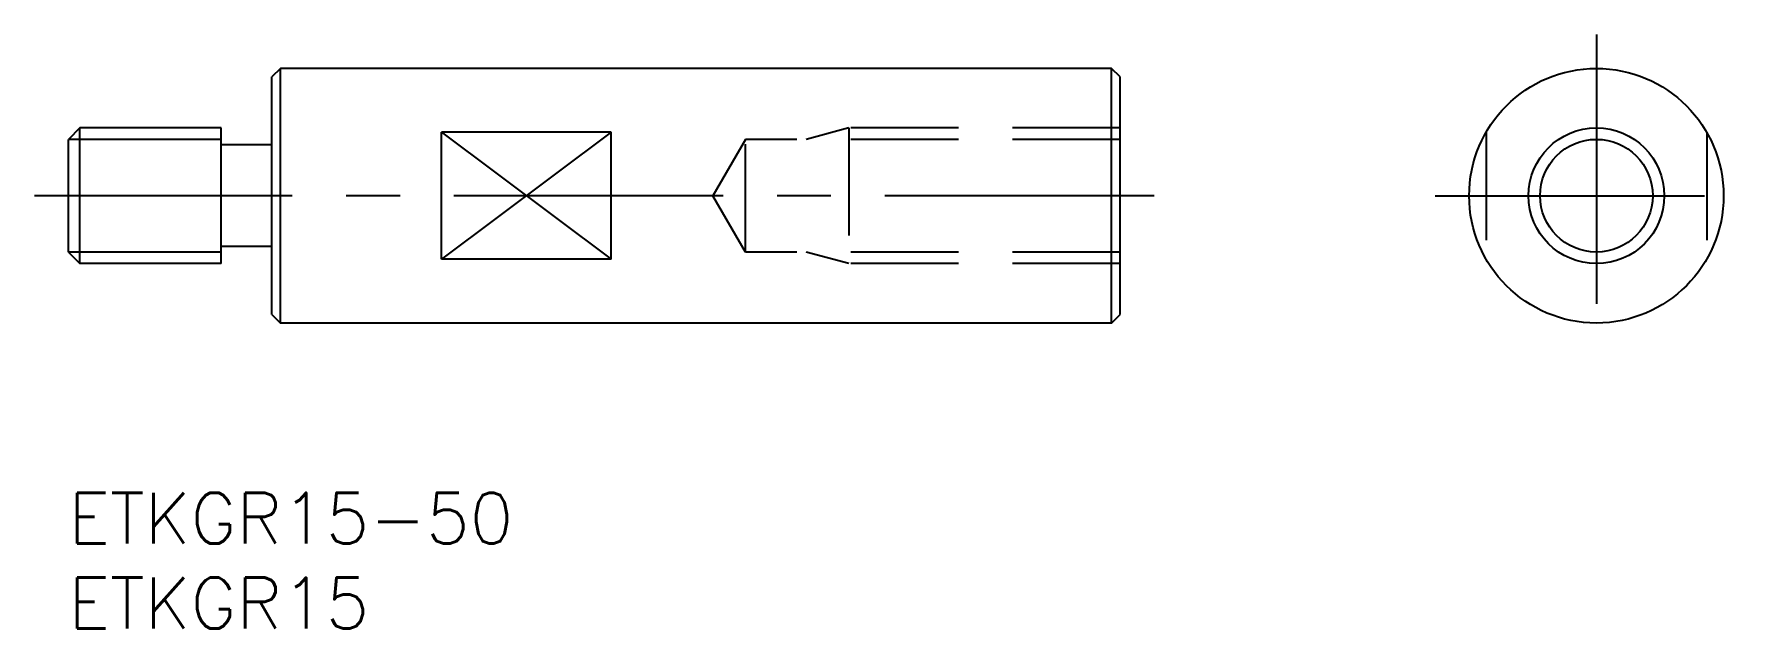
# Model space of a CAD drawing. Extents: x -2 to 100, y -8 to 27.
import ezdxf

# ---------------------------------------------------------------- set-up
doc = ezdxf.new("R2010")
doc.units = 0
doc.header["$LTSCALE"] = 0.5
doc.linetypes.add('CENTER', pattern=[50.8, 31.75, -6.35, 6.35, -6.35])
doc.linetypes.add('DASHED', pattern=[19.05, 12.7, -6.35])
for name, color, linetype in [('MSM_CENTER', 1, 'CENTER'), ('MSM_CONTINUOUS', 7, 'CONTINUOUS'), ('MSM_DASHED', 4, 'DASHED'), ('MSM_NARROW', 5, 'CONTINUOUS'), ('MSM_PART_NUMBER', 7, 'CONTINUOUS')]:
    doc.layers.add(name, color=color, linetype=linetype)
doc.styles.get("Standard").update_dxf_attribs({"font": 'txt.shx', "height": 3, "bigfont": 'bigfont.shx'})

# ---------------------------------------------------------------- blocks, each defined once
blk = doc.blocks.new('*U4')
at = {"layer": 'MSM_PART_NUMBER'}
blk.add_text('ETKGR15-50', height=3, dxfattribs=at).set_placement((0, -3))
blk = doc.blocks.new('*U5')
at = {"layer": 'MSM_PART_NUMBER'}
blk.add_text('ETKGR15', height=3, dxfattribs=at).set_placement((0, -8))

msp = doc.modelspace()

# ---------------------------------------------------------------- linework, layer by layer
at = {"layer": 'MSM_CENTER'}
for p, q in [((90.08, 27), (90.08, 8)), ((64, 17.5), (-2, 17.5)), ((80.58, 17.5), (99.58, 17.5))]:
    msp.add_line(p, q, dxfattribs=at)
at = {"layer": 'MSM_CONTINUOUS'}
for p, q in [((12.5, 25), (12, 24.5)), ((12, 10.5), (12, 24.5)), ((61.5, 25), (12.5, 25)), ((12.5, 10), (12.5, 25)), ((62, 24.5), (61.5, 25)), ((61.5, 10), (61.5, 25)), ((62, 10.5), (62, 24.5)), ((0.68, 21.5), (0, 20.82)), ((9, 21.5), (0.68, 21.5)), ((0.68, 13.5), (0.68, 21.5)), ((9, 13.5), (9, 21.5)), ((0, 14.18), (0, 20.82)), ((12, 20.5), (9, 20.5)), ((22, 13.76), (22, 21.24)), ((32, 21.24), (22, 21.24)), ((32, 13.76), (32, 21.24)), ((12, 14.5), (9, 14.5)), ((0, 14.18), (0.68, 13.5)), ((9, 13.5), (0.68, 13.5)), ((32, 13.76), (22, 13.76)), ((12, 10.5), (12.5, 10)), ((61.5, 10), (62, 10.5)), ((61.5, 10), (12.5, 10))]:
    msp.add_line(p, q, dxfattribs=at)
for radius in [7.5, 3.32]:
    msp.add_circle((90.08, 17.5), radius, dxfattribs=at)
at = {"layer": 'MSM_DASHED'}
for p, q in [((46, 21.5), (43.5, 20.82)), ((62, 21.5), (46, 21.5)), ((46, 21.5), (46, 13.5)), ((39.92, 20.82), (38, 17.5)), ((39.92, 14.18), (39.92, 20.82)), ((62, 20.82), (39.92, 20.82)), ((83.58, 21.24), (83.58, 13.76)), ((96.58, 21.24), (96.58, 13.76)), ((39.92, 14.18), (38, 17.5)), ((62, 14.18), (39.92, 14.18)), ((46, 13.5), (43.5, 14.18)), ((62, 13.5), (46, 13.5))]:
    msp.add_line(p, q, dxfattribs=at)
at = {"layer": 'MSM_NARROW'}
for p, q in [((9, 20.82), (0, 20.82)), ((22, 21.24), (32, 13.76)), ((32, 21.24), (22, 13.76)), ((9, 14.18), (0, 14.18))]:
    msp.add_line(p, q, dxfattribs=at)
msp.add_circle((90.08, 17.5), 4, dxfattribs=at)

# ---------------------------------------------------------------- block references
at = {"layer": 'MSM_CONTINUOUS'}
for name in ['*U4', '*U5']:
    msp.add_blockref(name, (0, 0), dxfattribs=at)

doc.saveas('drawing.dxf')
